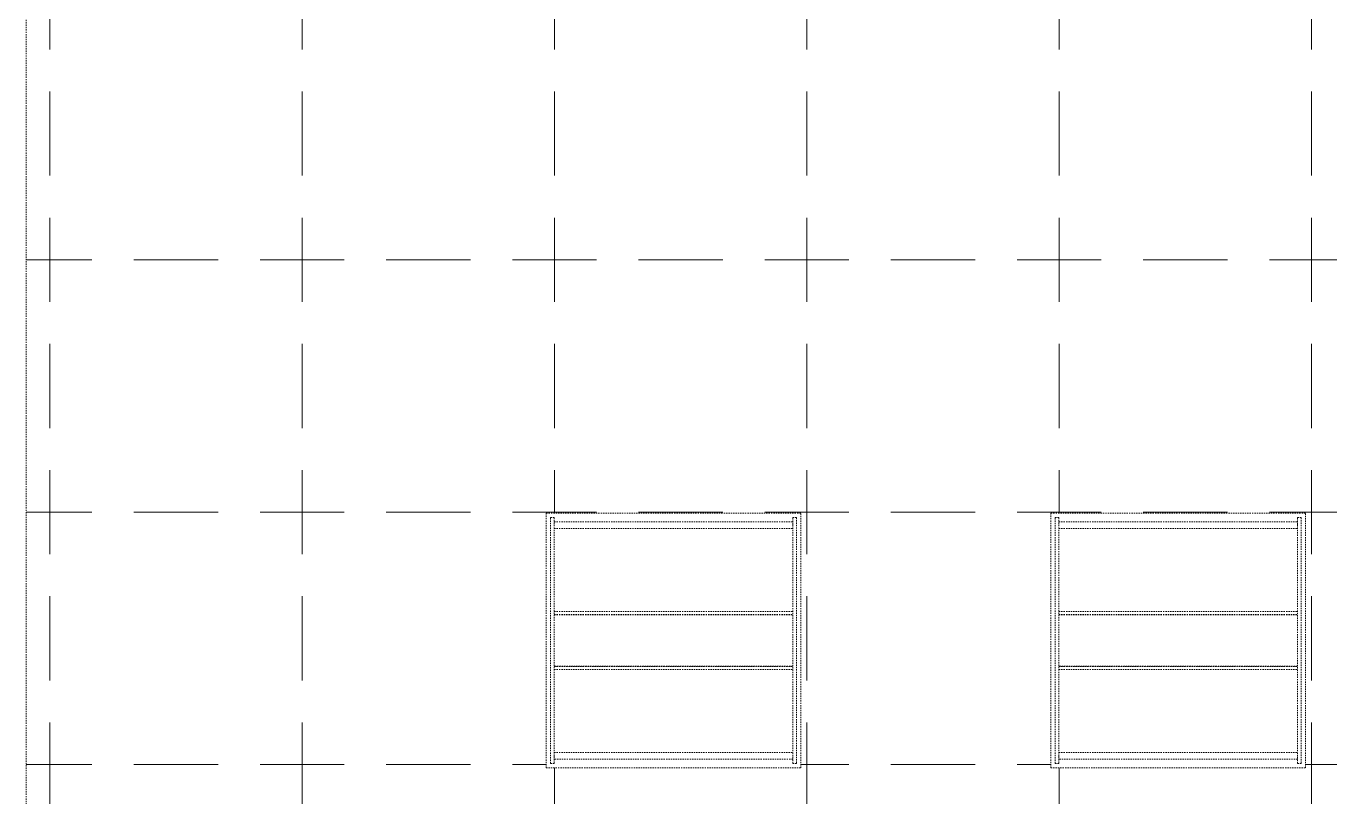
# Model space of a CAD drawing. Header units: inches. Extents: x 741 to 3125, y 9 to 2134.
# Drawn here: x 2893.9 to 3017.9, y 765.3 to 838.6 of the extents above; entities that cross this region are included whole.
import ezdxf

# ---------------------------------------------------------------- set-up
doc = ezdxf.new("R2010")
doc.units = ezdxf.units.IN
doc.header["$MEASUREMENT"] = 0
doc.linetypes.add('Demolished', pattern=[0.1875, 0.125, -0.0625])
for name, color, linetype, lineweight in [('A-CLNG', 13, 'Demolished', 9), ('A-CLNG-PATT', 13, 'Demolished', 9), ('E-LITE-EQPM', 33, 'Demolished', 9), ('I-WALL', 2, 'Continuous', 13)]:
    doc.layers.add(name, color=color, linetype=linetype, lineweight=lineweight)

# ---------------------------------------------------------------- blocks, each defined once
blk = doc.blocks.new('L-Recessed-Axis-Day-Acrylic - 2 x 2-4558112-Level XX  RCP DEMO')
at = {"layer": 'E-LITE-EQPM', "color": 7}
for p, q in [((-11.34, 11.7), (-11.7, 11.7)), ((-11.7, 11.64), (-11.7, 11.7)), ((-11.7, 11.7), (-11.7, 11.64)), ((-11.7, -11.64), (-11.7, 11.64)), ((-11.34, 11.64), (-11.34, 11.7)), ((-11.34, 11.7), (-11.34, 11.64)), ((-11.34, 11.64), (-11.34, -11.64)), ((11.34, 11.28), (-11.34, 11.28)), ((-11.34, 11.19), (-11.34, 11.22)), ((-11.34, 10.99), (-11.34, 11.19)), ((11.7, 11.7), (11.34, 11.7)), ((11.34, 11.64), (11.34, 11.7)), ((11.34, 11.7), (11.34, 11.64)), ((11.34, -11.64), (11.34, 11.64)), ((11.34, 11.22), (11.34, 11.19)), ((11.34, 11.19), (11.34, 10.99)), ((11.7, 11.64), (11.7, 11.7)), ((11.7, 11.7), (11.7, 11.64)), ((11.7, 11.64), (11.7, -11.64)), ((-11.34, 10.97), (-11.34, 10.99)), ((-11.34, 10.66), (11.34, 10.66)), ((11.34, 10.99), (11.34, 10.97)), ((-11.34, 2.76), (11.34, 2.76)), ((-11.34, 2.47), (11.34, 2.47)), ((11.34, 2.44), (-11.34, 2.44)), ((-11.34, -2.44), (11.34, -2.44)), ((-11.34, -2.47), (11.34, -2.47)), ((-11.34, -2.76), (11.34, -2.76)), ((-11.34, -10.66), (11.34, -10.66)), ((-11.34, -10.99), (-11.34, -10.97)), ((-11.34, -11.19), (-11.34, -10.99)), ((11.34, -10.97), (11.34, -10.99)), ((11.34, -10.99), (11.34, -11.19)), ((-11.7, -11.64), (-11.7, -11.7)), ((-11.7, -11.7), (-11.7, -11.64)), ((-11.7, -11.7), (-11.34, -11.7)), ((-11.34, -11.22), (-11.34, -11.19)), ((-11.34, -11.28), (11.34, -11.28)), ((-11.34, -11.64), (-11.34, -11.7)), ((-11.34, -11.7), (-11.34, -11.64)), ((11.34, -11.19), (11.34, -11.22)), ((11.34, -11.64), (11.34, -11.7)), ((11.34, -11.7), (11.34, -11.64)), ((11.34, -11.7), (11.7, -11.7)), ((11.7, -11.64), (11.7, -11.7)), ((11.7, -11.7), (11.7, -11.64))]:
    blk.add_line(p, q, dxfattribs=at)

msp = doc.modelspace()

# ---------------------------------------------------------------- hatches: boundary and pattern name
at = {"layer": 'A-CLNG-PATT', "lineweight": 13}
h = msp.add_hatch(dxfattribs=at)
h.set_pattern_fill('FP_2', color=10, style=0, pattern_type=2)
h.set_pattern_definition([(0, (3016.096, 816.36), (24, -24), [4, -4, 8, -4, -4]), (0, (3016.096, 816.36), (24, -24), [-20, 4, 0]), (270, (3016.096, 816.36), (-24, -24), [4, -4, 8, -4, -4]), (270, (3016.096, 816.36), (-24, -24), [-20, 4, 0])])
h.paths.add_polyline_path([(2943.33, 728.05), (3086.28, 728.05), (3086.28, 739.05), (3105.5, 739.05), (3105.5, 875.9), (3086, 875.9), (3086, 904.67), (2935.61, 904.67), (2935.61, 903.92), (2899.36, 903.92), (2899.36, 867.92), (2897.99, 867.92), (2897.99, 903.92), (2896.36, 903.92), (2896.36, 904.67), (2893.86, 904.67), (2893.86, 728.05)], flags=0)
h.paths.add_polyline_path([(3064.95, 768.07), (3040.74, 768.07), (3040.74, 792.28), (3064.95, 792.28), (3064.95, 772.84)], flags=0)
h.paths.add_polyline_path([(2947.99, 768.07), (2943.33, 768.07), (2943.33, 792.28), (2967.54, 792.28), (2967.54, 768.07), (2954.07, 768.07)], flags=0)
h.paths.add_polyline_path([(3015.54, 768.07), (2991.33, 768.07), (2991.33, 792.28), (3015.54, 792.28), (3015.54, 772.84)], flags=0)
h.paths.add_polyline_path([(2960.16, 840.07), (2943.33, 840.07), (2943.33, 864.28), (2967.54, 864.28), (2967.54, 840.07), (2966.24, 840.07)], flags=0)
h.paths.add_polyline_path([(3064.95, 840.07), (3040.74, 840.07), (3040.74, 864.28), (3064.95, 864.28), (3064.95, 844.18)], flags=0)
h.paths.add_polyline_path([(3014.92, 840.07), (2991.33, 840.07), (2991.33, 864.28), (3015.54, 864.28), (3015.54, 840.07)], flags=0)

# ---------------------------------------------------------------- linework, layer by layer
at = {"layer": 'A-CLNG', "color": 7}
for p, q in [((2967.54, 792.28), (2943.33, 792.28)), ((2943.33, 792.28), (2943.33, 768.07)), ((2967.54, 768.07), (2967.54, 792.28)), ((3015.54, 792.28), (2991.33, 792.28)), ((2991.33, 792.28), (2991.33, 768.07)), ((3015.54, 768.07), (3015.54, 792.28)), ((2943.33, 768.07), (2967.54, 768.07)), ((2991.33, 768.07), (3015.54, 768.07))]:
    msp.add_line(p, q, dxfattribs=at)
at = {"layer": 'I-WALL', "color": 250, "linetype": 'Demolished', "lineweight": 20}
msp.add_line((2893.86, 904.67), (2893.86, 728.05), dxfattribs=at)

# ---------------------------------------------------------------- block references
at = {"layer": 'E-LITE-EQPM', "color": 7, "extrusion": (0, 0, -1), "rotation": 180}
for p in [(-2955.44, 780.18), (-3003.44, 780.18)]:
    msp.add_blockref('L-Recessed-Axis-Day-Acrylic - 2 x 2-4558112-Level XX  RCP DEMO', p, dxfattribs=at)

doc.saveas('drawing.dxf')
